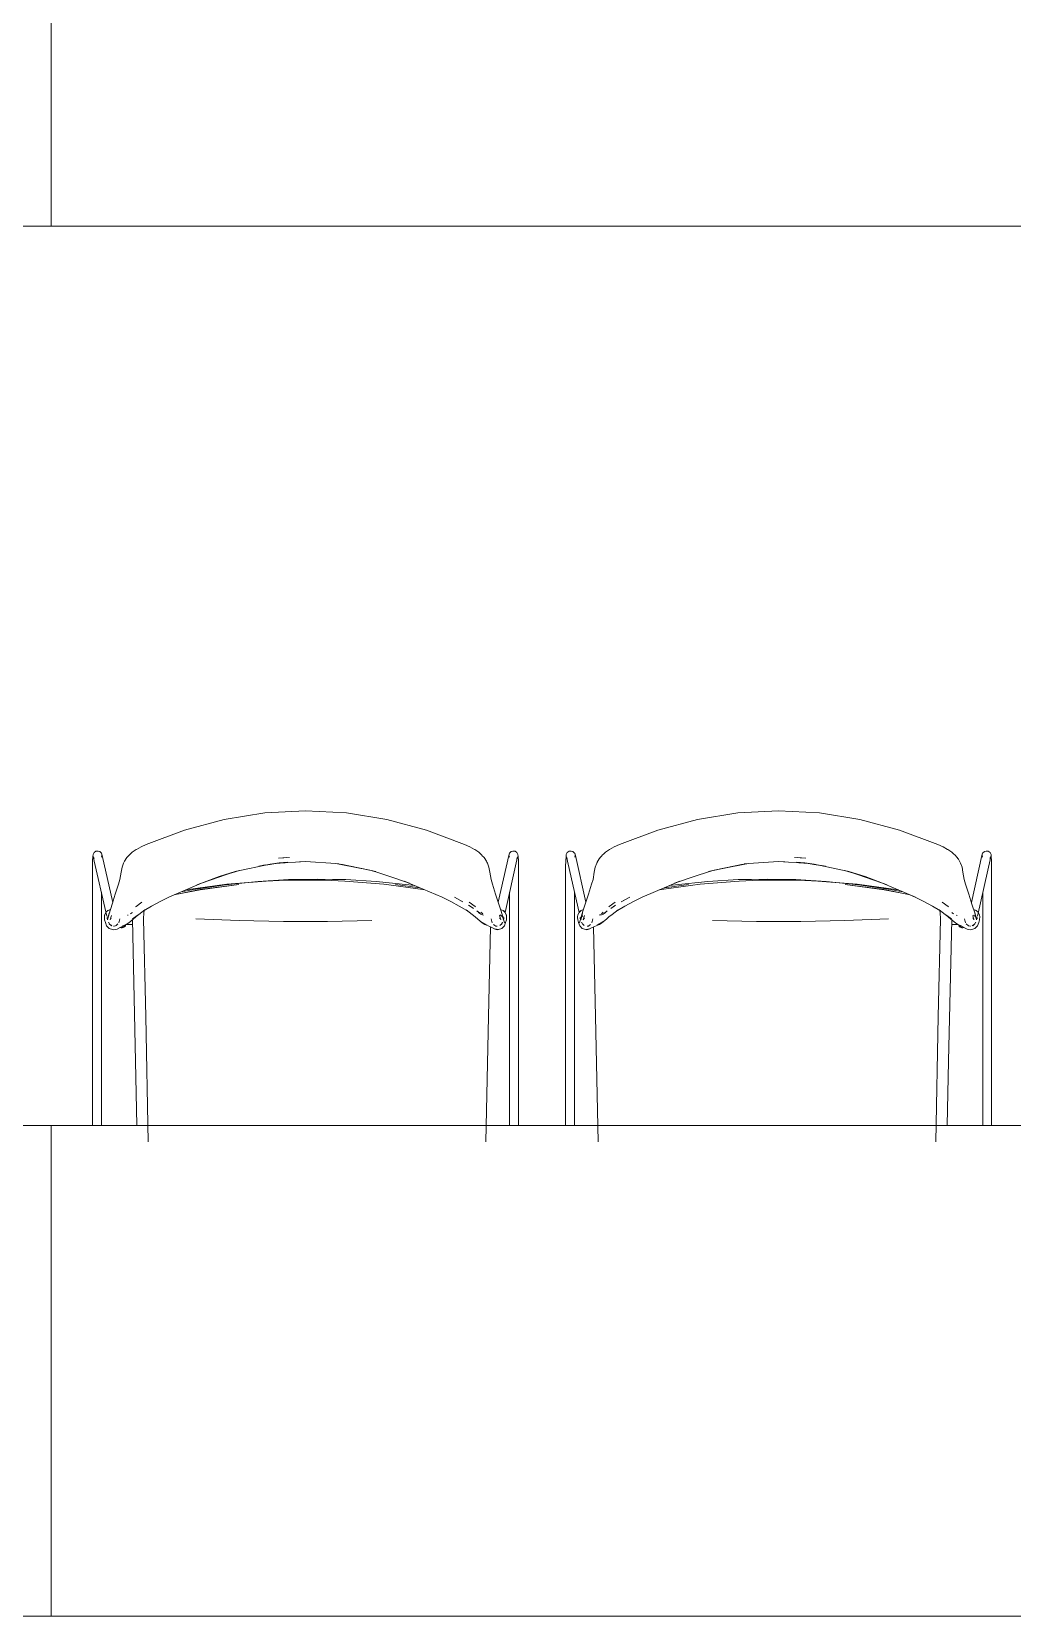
# Model space of a CAD drawing. Header units: millimetres. Extents: x 155920 to 295199, y -4084 to 97293.
# Drawn here: x 228289 to 229488, y 17950 to 19888 of the extents above; entities that cross this region are included whole.
import ezdxf

# ---------------------------------------------------------------- set-up
doc = ezdxf.new("R2010")
doc.units = ezdxf.units.MM
doc.header["$MEASUREMENT"] = 0
doc.layers.add('G-IMPT', color=8, linetype='CONTINUOUS', lineweight=9)
doc.layers.add('I-FURN', color=8, linetype='CONTINUOUS', lineweight=9)

msp = doc.modelspace()

# ---------------------------------------------------------------- linework, layer by layer
at = {"layer": 'G-IMPT'}
for p, q in [((228524.9, 18924.3), (228574.3, 18932.3)), ((228624.2, 18934.9), (228574.3, 18932.3)), ((228624.2, 18934.9), (228674.1, 18932.3)), ((228723.5, 18924.3), (228674.1, 18932.3)), ((229103.2, 18924.3), (229152.6, 18932.3)), ((229202.5, 18934.9), (229152.6, 18932.3)), ((229202.5, 18934.9), (229252.4, 18932.3)), ((229301.8, 18924.3), (229252.4, 18932.3)), ((228524.9, 18924.3), (228476.4, 18911.3)), ((228771.9, 18911.3), (228723.5, 18924.3)), ((229054.8, 18911.3), (229103.2, 18924.3)), ((229301.8, 18924.3), (229350.2, 18911.3)), ((228429.6, 18893.6), (228423.2, 18890.8)), ((228476.4, 18911.3), (228429.6, 18893.6)), ((228771.9, 18911.3), (228818.6, 18893.7)), ((228818.6, 18893.7), (228825.1, 18890.8)), ((229008, 18893.7), (229001.5, 18890.8)), ((229054.8, 18911.3), (229008, 18893.7)), ((229350.2, 18911.3), (229397.1, 18893.6)), ((229397.1, 18893.6), (229403.5, 18890.8)), ((228364, 18873.8), (228364.2, 18879)), ((228364.2, 18879), (228364.6, 18881.4)), ((228364.6, 18881.4), (228365.8, 18883.8)), ((228381.3, 18805.8), (228364.8, 18878.7)), ((228364.8, 18878.7), (228365.9, 18876.6)), ((228365.7, 18876.8), (228365.9, 18876.6)), ((228365.8, 18883.8), (228367.9, 18885.3)), ((228370.6, 18885.6), (228367.9, 18885.3)), ((228370.6, 18885.6), (228372.7, 18884.9)), ((228373, 18884.6), (228372.7, 18884.9)), ((228373, 18884.6), (228374.9, 18882.8)), ((228374.9, 18882.8), (228374.6, 18883.1)), ((228375.7, 18880.3), (228374.9, 18882.8)), ((228375, 18878), (228375.4, 18880.5)), ((228375.1, 18878.2), (228375.4, 18880.5)), ((228375.7, 18880.3), (228388.6, 18822.7)), ((228404.5, 18875.7), (228403, 18873.1)), ((228404.7, 18876.1), (228404.5, 18875.7)), ((228404.7, 18876.1), (228406.3, 18878)), ((228406.3, 18878), (228408.5, 18880.5)), ((228408.5, 18880.5), (228410.3, 18882.3)), ((228412.4, 18884.1), (228410.3, 18882.3)), ((228417.3, 18887.4), (228412.4, 18884.1)), ((228417.3, 18887.4), (228417.6, 18887.6)), ((228423.2, 18890.8), (228417.6, 18887.6)), ((228591.1, 18876.9), (228604.7, 18877.6)), ((228601.3, 18877.5), (228591.1, 18876.9)), ((228830.7, 18887.6), (228825.1, 18890.8)), ((228830.7, 18887.6), (228831, 18887.4)), ((228835.9, 18884.1), (228831, 18887.4)), ((228835.9, 18884.1), (228838, 18882.3)), ((228839.8, 18880.5), (228838, 18882.3)), ((228839.8, 18880.5), (228840.3, 18879.9)), ((228842.1, 18878), (228840.3, 18879.9)), ((228843.6, 18876.1), (228842.1, 18878)), ((228846, 18871.8), (228843.6, 18876.1)), ((228843.6, 18876.1), (228843.8, 18875.7)), ((228843.6, 18876.1), (228846.6, 18870.8)), ((228843.8, 18875.7), (228845.4, 18873.1)), ((228859.8, 18822.9), (228872.6, 18880.3)), ((228883.5, 18878.7), (228868.1, 18810.5)), ((228872.6, 18880.3), (228873.4, 18882.8)), ((228873.4, 18878), (228872.9, 18880.5)), ((228873.2, 18878.2), (228872.9, 18880.5)), ((228873.4, 18882.8), (228873.7, 18883.1)), ((228875.6, 18884.9), (228873.7, 18883.1)), ((228875.6, 18884.9), (228877.7, 18885.6)), ((228880.4, 18885.3), (228877.7, 18885.6)), ((228882.5, 18883.8), (228880.4, 18885.3)), ((228883.7, 18881.4), (228882.5, 18883.8)), ((228883.5, 18878.7), (228882.5, 18876.6)), ((228882.5, 18876.6), (228882.7, 18876.8)), ((228883.7, 18881.4), (228884.1, 18879)), ((228884.1, 18879), (228884.4, 18873.8)), ((228942.6, 18879), (228942.3, 18873.8)), ((228942.9, 18881.4), (228942.6, 18879)), ((228942.9, 18881.4), (228944.1, 18883.8)), ((228943.2, 18878.7), (228958.5, 18810.5)), ((228943.2, 18878.7), (228944.2, 18876.6)), ((228944.2, 18876.6), (228944, 18876.8)), ((228944.1, 18883.8), (228946.3, 18885.3)), ((228946.3, 18885.3), (228948.9, 18885.6)), ((228951.1, 18884.9), (228948.9, 18885.6)), ((228951.1, 18884.9), (228952.9, 18883.1)), ((228953.2, 18882.8), (228952.9, 18883.1)), ((228954, 18880.3), (228953.2, 18882.8)), ((228953.3, 18878), (228953.8, 18880.5)), ((228953.4, 18878.2), (228953.8, 18880.5)), ((228966.9, 18822.9), (228954, 18880.3)), ((228983.1, 18876.1), (228980.1, 18870.8)), ((228980.7, 18871.8), (228983.1, 18876.1)), ((228982.8, 18875.7), (228981.3, 18873.1)), ((228983.1, 18876.1), (228982.8, 18875.7)), ((228983.1, 18876.1), (228984.6, 18878)), ((228984.6, 18878), (228986.3, 18879.9)), ((228986.8, 18880.5), (228986.3, 18879.9)), ((228986.8, 18880.5), (228988.7, 18882.3)), ((228990.8, 18884.1), (228988.7, 18882.3)), ((228990.8, 18884.1), (228995.6, 18887.4)), ((228995.9, 18887.6), (228995.6, 18887.4)), ((228995.9, 18887.6), (229001.5, 18890.8)), ((229235.6, 18876.9), (229222, 18877.6)), ((229225.4, 18877.5), (229235.6, 18876.9)), ((229403.5, 18890.8), (229409.1, 18887.6)), ((229409.4, 18887.4), (229409.1, 18887.6)), ((229409.4, 18887.4), (229414.2, 18884.1)), ((229414.2, 18884.1), (229416.3, 18882.3)), ((229418.2, 18880.5), (229416.3, 18882.3)), ((229420.4, 18878), (229418.2, 18880.5)), ((229421.9, 18876.1), (229420.4, 18878)), ((229421.9, 18876.1), (229422.2, 18875.7)), ((229422.2, 18875.7), (229423.7, 18873.1)), ((229451, 18880.3), (229438.1, 18822.7)), ((229445.4, 18805.8), (229461.8, 18878.7)), ((229451, 18880.3), (229451.8, 18882.8)), ((229451.7, 18878), (229451.2, 18880.5)), ((229451.6, 18878.2), (229451.2, 18880.5)), ((229453.6, 18884.6), (229451.8, 18882.8)), ((229451.8, 18882.8), (229452.1, 18883.1)), ((229453.6, 18884.6), (229453.9, 18884.9)), ((229456.1, 18885.6), (229453.9, 18884.9)), ((229456.1, 18885.6), (229458.7, 18885.3)), ((229460.9, 18883.8), (229458.7, 18885.3)), ((229461.8, 18878.7), (229460.8, 18876.6)), ((229461, 18876.8), (229460.8, 18876.6)), ((229462.1, 18881.4), (229460.9, 18883.8)), ((229462.4, 18879), (229462.1, 18881.4)), ((229462.7, 18873.8), (229462.4, 18879)), ((228363.8, 18866.6), (228364, 18873.8)), ((228363.8, 18866.6), (228363.8, 18860.3)), ((228363.8, 18549.8), (228363.8, 18860.3)), ((228398.9, 18859.9), (228397.3, 18850.6)), ((228398.9, 18859.9), (228400, 18865.9)), ((228401.8, 18870.8), (228400, 18865.9)), ((228401.8, 18870.8), (228403, 18873.1)), ((228497.1, 18846.3), (228538.3, 18860.5)), ((228538.3, 18860.5), (228518.6, 18854.3)), ((228518.6, 18854.3), (228538.3, 18860.3)), ((228580.8, 18869.7), (228538.3, 18860.5)), ((228538.3, 18860.5), (228543.5, 18861.8)), ((228543.5, 18861.8), (228538.3, 18860.3)), ((228567, 18867.2), (228581.1, 18869.3)), ((228567, 18867.2), (228574.8, 18868.6)), ((228580.8, 18869.7), (228602.4, 18872.1)), ((228580.8, 18869.7), (228592.1, 18871)), ((228581.1, 18869.3), (228592.1, 18871)), ((228624.2, 18872.7), (228587.2, 18870.4)), ((228587.2, 18870.4), (228592.1, 18871)), ((228602.4, 18872.1), (228592.1, 18871)), ((228624.2, 18872.7), (228616.7, 18872.6)), ((228624.2, 18872.7), (228616.7, 18872.6)), ((228661.1, 18870.3), (228624.2, 18872.7)), ((228661.1, 18870.4), (228667.5, 18869.3)), ((228661.1, 18870.4), (228664.6, 18870)), ((228661.1, 18870.3), (228665.3, 18869.9)), ((228710, 18860.5), (228667.5, 18869.7)), ((228703, 18862.3), (228667.5, 18869.7)), ((228667.5, 18869.3), (228703, 18862.3)), ((228710, 18860.5), (228703, 18862.3)), ((228703, 18862.3), (228710, 18860.1)), ((228726.2, 18854.9), (228710, 18860.1)), ((228726.2, 18854.9), (228751.2, 18846.3)), ((228845.4, 18873.1), (228846.6, 18870.8)), ((228846, 18871.8), (228846.6, 18870.8)), ((228848.3, 18865.9), (228846.6, 18870.8)), ((228849.5, 18859.8), (228848.3, 18865.9)), ((228851.1, 18850.6), (228849.5, 18859.8)), ((228884.4, 18873.8), (228884.5, 18866.6)), ((228884.6, 18860.3), (228884.5, 18866.6)), ((228884.6, 18549.8), (228884.6, 18860.3)), ((228942.3, 18873.8), (228942.1, 18866.6)), ((228942.1, 18860.3), (228942.1, 18866.6)), ((228942.1, 18549.8), (228942.1, 18860.3)), ((228975.6, 18850.6), (228977.2, 18859.8)), ((228977.2, 18859.8), (228978.3, 18865.9)), ((228978.3, 18865.9), (228980.1, 18870.8)), ((228981.3, 18873.1), (228980.1, 18870.8)), ((228980.7, 18871.8), (228980.1, 18870.8)), ((229100.5, 18854.9), (229075.4, 18846.3)), ((229100.5, 18854.9), (229116.7, 18860.1)), ((229116.6, 18860.5), (229159.1, 18869.7)), ((229116.6, 18860.5), (229123.7, 18862.3)), ((229123.7, 18862.3), (229116.7, 18860.1)), ((229123.7, 18862.3), (229159.1, 18869.7)), ((229159.2, 18869.3), (229123.7, 18862.3)), ((229165.5, 18870.4), (229159.2, 18869.3)), ((229165.5, 18870.3), (229160.2, 18869.8)), ((229165.5, 18870.4), (229162.1, 18870)), ((229165.5, 18870.3), (229202.5, 18872.7)), ((229202.5, 18872.7), (229239.5, 18870.4)), ((229202.5, 18872.7), (229209.9, 18872.6)), ((229202.5, 18872.7), (229209.9, 18872.6)), ((229245.9, 18869.7), (229224.3, 18872.1)), ((229224.3, 18872.1), (229234.5, 18871)), ((229239.5, 18870.4), (229234.5, 18871)), ((229245.9, 18869.7), (229234.5, 18871)), ((229245.6, 18869.3), (229234.5, 18871)), ((229259.7, 18867.2), (229245.6, 18869.3)), ((229245.9, 18869.7), (229288.4, 18860.5)), ((229259.7, 18867.2), (229252.5, 18868.5)), ((229288.4, 18860.5), (229283.2, 18861.8)), ((229283.2, 18861.8), (229288.4, 18860.3)), ((229329.6, 18846.3), (229288.4, 18860.5)), ((229288.4, 18860.5), (229308.1, 18854.3)), ((229308.1, 18854.3), (229288.4, 18860.3)), ((229424.9, 18870.8), (229423.7, 18873.1)), ((229424.9, 18870.8), (229426.7, 18865.9)), ((229427.8, 18859.9), (229426.7, 18865.9)), ((229427.8, 18859.9), (229429.4, 18850.6)), ((229462.9, 18866.6), (229462.7, 18873.8)), ((229462.9, 18866.6), (229462.9, 18860.3)), ((229462.9, 18549.8), (229462.9, 18860.3)), ((228391.7, 18833), (228395.6, 18845)), ((228397.3, 18850.6), (228395.6, 18845)), ((228497.1, 18846.3), (228457.1, 18829.1)), ((228495.5, 18838.4), (228465.2, 18832.6)), ((228465.2, 18832.6), (228495.3, 18838.3)), ((228487.3, 18838.5), (228472.1, 18835.6)), ((228480.9, 18838.6), (228477.7, 18838)), ((228528.2, 18845), (228480.9, 18838.6)), ((228487.3, 18838.5), (228526.4, 18844.4)), ((228491.3, 18844.1), (228497.1, 18846.3)), ((228491.3, 18844.1), (228497.1, 18846.3)), ((228542.6, 18844.8), (228495.3, 18838.3)), ((228495.5, 18838.4), (228542.6, 18844.8)), ((228497.1, 18846.3), (228518.6, 18854.3)), ((228497.1, 18846.3), (228518.6, 18854.3)), ((228526.4, 18844.4), (228566.2, 18848.5)), ((228576, 18848.8), (228528.2, 18845)), ((228566.2, 18848.5), (228603.3, 18850.6)), ((228576, 18848.8), (228600.1, 18849.8)), ((228600.1, 18849.8), (228624.2, 18850.1)), ((228603.3, 18850.6), (228619.5, 18851)), ((228619.5, 18851), (228638.4, 18851.4)), ((228624.2, 18850.1), (228648.2, 18849.8)), ((228657.2, 18851), (228638.4, 18851.4)), ((228672.3, 18848.8), (228648.2, 18849.8)), ((228657.2, 18851), (228673.5, 18850.6)), ((228720.1, 18845), (228672.3, 18848.8)), ((228710.6, 18848.5), (228673.5, 18850.6)), ((228710.6, 18848.5), (228750.3, 18844.4)), ((228720.1, 18845), (228767.4, 18838.6)), ((228763.8, 18840.8), (228734.2, 18844.8)), ((228763.8, 18840.8), (228734.2, 18844.8)), ((228751.2, 18846.3), (228744.8, 18848.9)), ((228791.2, 18829), (228744.8, 18848.9)), ((228758, 18843.3), (228750.3, 18844.4)), ((228767.4, 18838.6), (228770, 18838.1)), ((228851.1, 18850.6), (228852.8, 18845)), ((228852.8, 18845), (228856.6, 18833)), ((228873.7, 18835.2), (228873.7, 18549.8)), ((228953, 18835.2), (228953, 18549.8)), ((228973.9, 18845), (228970.1, 18833)), ((228975.6, 18850.6), (228973.9, 18845)), ((229035.5, 18829), (229081.9, 18848.9)), ((229059.3, 18838.6), (229056.6, 18838.1)), ((229106.6, 18845), (229059.3, 18838.6)), ((229062.8, 18840.8), (229092.5, 18844.8)), ((229062.9, 18840.8), (229092.5, 18844.8)), ((229068.7, 18843.3), (229076.3, 18844.4)), ((229075.4, 18846.3), (229081.9, 18848.9)), ((229116.1, 18848.5), (229076.3, 18844.4)), ((229106.6, 18845), (229154.4, 18848.8)), ((229116.1, 18848.5), (229153.1, 18850.6)), ((229169.4, 18851), (229153.1, 18850.6)), ((229154.4, 18848.8), (229178.4, 18849.8)), ((229169.4, 18851), (229188.3, 18851.4)), ((229202.5, 18850.1), (229178.4, 18849.8)), ((229207.1, 18851), (229188.3, 18851.4)), ((229226.6, 18849.8), (229202.5, 18850.1)), ((229223.4, 18850.6), (229207.1, 18851)), ((229260.5, 18848.5), (229223.4, 18850.6)), ((229250.6, 18848.8), (229226.6, 18849.8)), ((229250.6, 18848.8), (229298.4, 18845)), ((229300.2, 18844.4), (229260.5, 18848.5)), ((229331.2, 18838.4), (229284, 18844.8)), ((229284, 18844.8), (229331.3, 18838.3)), ((229298.4, 18845), (229345.7, 18838.6)), ((229339.4, 18838.5), (229300.2, 18844.4)), ((229329.6, 18846.3), (229308.1, 18854.3)), ((229329.6, 18846.3), (229308.1, 18854.3)), ((229335.3, 18844.1), (229329.6, 18846.3)), ((229335.3, 18844.1), (229329.6, 18846.3)), ((229329.6, 18846.3), (229369.6, 18829.1)), ((229331.2, 18838.4), (229361.4, 18832.6)), ((229361.5, 18832.6), (229331.3, 18838.3)), ((229339.4, 18838.5), (229354.5, 18835.6)), ((229345.7, 18838.6), (229348.9, 18838)), ((229429.4, 18850.6), (229431.1, 18845)), ((229434.9, 18833), (229431.1, 18845)), ((228374.6, 18549.8), (228374.6, 18835.2)), ((228384, 18808.8), (228387.8, 18820.6)), ((228387.8, 18820.6), (228391.7, 18833)), ((228416.5, 18817.4), (228417, 18817.7)), ((228417, 18817.7), (228424.3, 18823)), ((228436.1, 18818.3), (228427.1, 18812.9)), ((228446.5, 18823.8), (228436.1, 18818.3)), ((228446.5, 18823.8), (228457.1, 18829)), ((228466.5, 18833.2), (228457.1, 18829.1)), ((228466.5, 18833.2), (228457.1, 18829)), ((228791.2, 18829), (228801.8, 18823.8)), ((228801.8, 18823.8), (228812.2, 18818.3)), ((228816.6, 18823.5), (228806.2, 18829)), ((228806.2, 18829), (228815.6, 18824)), ((228821.2, 18812.9), (228812.2, 18818.3)), ((228816.6, 18823.5), (228815.6, 18824)), ((228829.4, 18815.5), (228823.4, 18819.5)), ((228823.4, 18819.5), (228825.4, 18818.2)), ((228824.1, 18823), (228831.4, 18817.7)), ((228829.4, 18815.5), (228825.4, 18818.2)), ((228831.9, 18817.4), (228831.4, 18817.7)), ((228856.6, 18833), (228863.4, 18811.9)), ((228970.1, 18833), (228963.3, 18811.9)), ((228994.8, 18817.4), (228995.3, 18817.7)), ((229002.6, 18823), (228995.3, 18817.7)), ((228997.3, 18815.5), (229003.2, 18819.5)), ((228997.3, 18815.5), (229001.3, 18818.2)), ((229003.2, 18819.5), (229001.3, 18818.2)), ((229005.5, 18812.9), (229014.4, 18818.3)), ((229010.1, 18823.5), (229020.5, 18829)), ((229010.1, 18823.5), (229011, 18824)), ((229020.5, 18829), (229011, 18824)), ((229024.9, 18823.8), (229014.4, 18818.3)), ((229035.5, 18829), (229024.9, 18823.8)), ((229360.2, 18833.2), (229369.6, 18829.1)), ((229360.2, 18833.2), (229369.5, 18829)), ((229380.1, 18823.8), (229369.5, 18829)), ((229380.1, 18823.8), (229390.6, 18818.3)), ((229390.6, 18818.3), (229399.5, 18812.9)), ((229409.7, 18817.7), (229402.4, 18823)), ((229410.2, 18817.4), (229409.7, 18817.7)), ((229438.8, 18820.6), (229434.9, 18833)), ((229442.7, 18808.8), (229438.8, 18820.6)), ((229452, 18549.8), (229452, 18835.2)), ((228378.6, 18807.3), (228378.4, 18805.6)), ((228378.6, 18801.6), (228378.4, 18805.6)), ((228378.6, 18807.3), (228378.7, 18807.6)), ((228378.6, 18801.6), (228379.6, 18798.4)), ((228378.7, 18807.6), (228380.1, 18810.5)), ((228381, 18794.1), (228379.6, 18798.4)), ((228380.3, 18810.8), (228380.1, 18810.5)), ((228380.3, 18810.8), (228382.2, 18812.6)), ((228383.1, 18805.9), (228381.6, 18802.7)), ((228382.9, 18804.8), (228381.6, 18802.7)), ((228382, 18802.4), (228381.6, 18804.3)), ((228384.7, 18813.8), (228382.2, 18812.6)), ((228384.8, 18813.8), (228382.2, 18812.6)), ((228382.4, 18812.7), (228382.2, 18812.6)), ((228382.2, 18801.3), (228384.2, 18809.5)), ((228384, 18808.8), (228382.2, 18801.3)), ((228382.4, 18812.7), (228384.8, 18813.8)), ((228382.4, 18803.6), (228384.2, 18809.5)), ((228383.1, 18805.9), (228382.4, 18803.6)), ((228383.2, 18798.8), (228384, 18797.1)), ((228383.6, 18798.3), (228384, 18797.1)), ((228387, 18794.3), (228384.3, 18796.5)), ((228384.7, 18813.8), (228384.8, 18813.8)), ((228385.4, 18801.4), (228387, 18806.9)), ((228385.4, 18801.4), (228386.4, 18803.5)), ((228386.7, 18803.7), (228385.6, 18802.7)), ((228385.6, 18802.7), (228386.4, 18803.5)), ((228386.7, 18803.7), (228386, 18803.1)), ((228394.9, 18796.7), (228394.4, 18796.1)), ((228395.8, 18798), (228397.1, 18802.8)), ((228405.1, 18795.8), (228408.2, 18797.8)), ((228407.2, 18807.2), (228406.6, 18807)), ((228408.2, 18797.8), (228413.6, 18802.1)), ((228410.4, 18808.9), (228412, 18810)), ((228412.6, 18810.4), (228412, 18810)), ((228412.6, 18801.7), (228416.4, 18628.8)), ((228412.8, 18802.9), (228421, 18808.5)), ((228412.8, 18802.9), (228420.5, 18808)), ((228416.8, 18805), (228413.6, 18802.1)), ((228416.8, 18805), (228421, 18808.5)), ((228420.5, 18808), (228427.9, 18813.5)), ((228426.7, 18810.6), (228426.3, 18802.3)), ((228426.3, 18802.3), (228428.9, 18683.4)), ((228427.4, 18813.5), (228426.7, 18810.6)), ((228427.9, 18813.5), (228427.1, 18812.9)), ((228490, 18802.7), (228543.2, 18800.6)), ((228597.1, 18799.6), (228543.2, 18800.6)), ((228597.1, 18799.6), (228651.2, 18799.6)), ((228705.1, 18800.6), (228651.2, 18799.6)), ((228827.8, 18808), (228820.4, 18813.5)), ((228821.2, 18812.9), (228820.4, 18813.5)), ((228827.8, 18808), (228831.5, 18805)), ((228834.7, 18802.1), (228831.5, 18805)), ((228834.2, 18811.9), (228833.6, 18812.3)), ((228836.7, 18810.2), (228833.6, 18812.3)), ((228834.2, 18811.9), (228836.7, 18810.2)), ((228840.2, 18797.8), (228834.7, 18802.1)), ((228838.5, 18808.6), (228835.8, 18810.4)), ((228836.3, 18810), (228835.8, 18810.4)), ((228838.5, 18808.6), (228836.3, 18810)), ((228841.4, 18797.6), (228837.8, 18799.9)), ((228837.8, 18799.9), (228843.2, 18796.7)), ((228838.5, 18808.6), (228837.9, 18808.9)), ((228841.7, 18807), (228837.9, 18808.9)), ((228840.8, 18808.7), (228838.4, 18810.9)), ((228838.5, 18808.6), (228841.7, 18807)), ((228843.3, 18795.8), (228840.2, 18797.8)), ((228841.4, 18797.6), (228846.1, 18795.1)), ((228843.5, 18796.6), (228846.1, 18795.1)), ((228852.5, 18798), (228851.2, 18802.8)), ((228862.7, 18802.7), (228861.2, 18804.1)), ((228861.2, 18804.1), (228862.3, 18803.2)), ((228862.9, 18801.4), (228861.4, 18806.9)), ((228861.7, 18807.4), (228863.6, 18806.5)), ((228862.7, 18802.7), (228861.7, 18803.8)), ((228862.9, 18801.4), (228861.7, 18803.8)), ((228861.8, 18794.6), (228864.1, 18796.6)), ((228865.9, 18803.6), (228863.4, 18811.9)), ((228863.7, 18813.8), (228863.6, 18813.8)), ((228865.4, 18804.8), (228863.6, 18806.5)), ((228863.7, 18813.8), (228865.9, 18812.7)), ((228866.1, 18801.3), (228864, 18809.4)), ((228864, 18809.4), (228864.4, 18808.2)), ((228864.3, 18797.1), (228865.1, 18798.7)), ((228864.8, 18798.4), (228864.3, 18797.1)), ((228866.1, 18801.3), (228864.4, 18808.2)), ((228866.7, 18802.7), (228865.2, 18805.9)), ((228867.6, 18798), (228865.2, 18805.9)), ((228866.7, 18802.7), (228865.4, 18804.8)), ((228865.9, 18812.7), (228866.1, 18812.6)), ((228867.6, 18798), (228865.9, 18803.6)), ((228868.2, 18810.5), (228866.1, 18812.6)), ((228866.7, 18804.3), (228866.3, 18802.4)), ((228866.4, 18812.3), (228868, 18810.8)), ((228866.4, 18812.3), (228868.2, 18810.5)), ((228868.7, 18798.4), (228867.4, 18794.1)), ((228869.7, 18807.3), (228868, 18810.8)), ((228868, 18810.8), (228869.6, 18807.6)), ((228868, 18810.8), (228868.2, 18810.5)), ((228869.7, 18807.3), (228868.2, 18810.5)), ((228868.7, 18798.4), (228869.7, 18801.6)), ((228869.7, 18807.3), (228869.6, 18807.6)), ((228869.7, 18807.3), (228870, 18805.6)), ((228869.7, 18801.6), (228869.9, 18804.4)), ((228869.9, 18804.4), (228870, 18805.6)), ((228957, 18807.3), (228956.7, 18805.6)), ((228956.8, 18804.4), (228956.7, 18805.6)), ((228956.9, 18801.6), (228956.8, 18804.4)), ((228957.9, 18798.4), (228956.9, 18801.6)), ((228957, 18807.3), (228958.7, 18810.8)), ((228957, 18807.3), (228958.5, 18810.5)), ((228957, 18807.3), (228957.1, 18807.6)), ((228958.7, 18810.8), (228957.1, 18807.6)), ((228957.9, 18798.4), (228959.3, 18794.1)), ((228958.5, 18810.5), (228960.6, 18812.6)), ((228960.3, 18812.3), (228958.5, 18810.5)), ((228958.7, 18810.8), (228958.5, 18810.5)), ((228960.3, 18812.3), (228958.7, 18810.8)), ((228959.1, 18798), (228961.5, 18805.9)), ((228959.1, 18798), (228960.7, 18803.6)), ((228959.9, 18804.3), (228960.4, 18802.4)), ((228960, 18802.7), (228961.5, 18805.9)), ((228960, 18802.7), (228961.3, 18804.8)), ((228960.8, 18812.7), (228960.6, 18812.6)), ((228960.6, 18801.3), (228962.6, 18809.4)), ((228960.6, 18801.3), (228962.3, 18808.2)), ((228960.7, 18803.6), (228963.3, 18811.9)), ((228963, 18813.8), (228960.8, 18812.7)), ((228961.3, 18804.8), (228963.1, 18806.5)), ((228962.3, 18797.1), (228961.6, 18798.7)), ((228961.9, 18798.4), (228962.3, 18797.1)), ((228962.6, 18809.4), (228962.3, 18808.2)), ((228964.9, 18794.6), (228962.6, 18796.6)), ((228963, 18813.8), (228963.1, 18813.8)), ((228963.7, 18801.4), (228965.3, 18806.9)), ((228963.7, 18801.4), (228965, 18803.8)), ((228964, 18802.7), (228965.4, 18804.1)), ((228964, 18802.7), (228965, 18803.8)), ((228965.4, 18804.1), (228964.4, 18803.2)), ((228974.1, 18798), (228975.5, 18802.8)), ((228985.2, 18797.6), (228980.6, 18795.1)), ((228983.2, 18796.6), (228980.6, 18795.1)), ((228984.6, 18807.9), (228983.4, 18807.1)), ((228983.4, 18795.8), (228986.5, 18797.8)), ((228988.9, 18799.9), (228983.5, 18796.7)), ((228985, 18807), (228988.7, 18808.9)), ((228988.2, 18808.6), (228985, 18807)), ((228985.2, 18797.6), (228988.9, 18799.9)), ((228985.8, 18808.7), (228988.2, 18810.9)), ((228986.5, 18797.8), (228991.9, 18802.1)), ((228988.2, 18808.6), (228990.9, 18810.4)), ((228988.2, 18808.6), (228990.3, 18810)), ((228988.2, 18808.6), (228988.7, 18808.9)), ((228990, 18810.2), (228993.1, 18812.3)), ((228992.5, 18811.9), (228990, 18810.2)), ((228990.3, 18810), (228990.9, 18810.4)), ((228991.9, 18802.1), (228995.1, 18805)), ((228992.5, 18811.9), (228993.1, 18812.3)), ((228998.9, 18808), (228995.1, 18805)), ((228998.9, 18808), (229006.2, 18813.5)), ((229005.5, 18812.9), (229006.2, 18813.5)), ((229121.6, 18800.6), (229175.5, 18799.6)), ((229229.5, 18799.6), (229175.5, 18799.6)), ((229229.5, 18799.6), (229283.4, 18800.6)), ((229336.7, 18802.7), (229283.4, 18800.6)), ((229400.4, 18802.3), (229397.7, 18683.4)), ((229406.1, 18808), (229398.8, 18813.5)), ((229398.8, 18813.5), (229399.5, 18812.9)), ((229399.3, 18813.5), (229400, 18810.6)), ((229400, 18810.6), (229400.4, 18802.3)), ((229413.9, 18802.9), (229405.6, 18808.5)), ((229409.9, 18805), (229405.6, 18808.5)), ((229413.9, 18802.9), (229406.1, 18808)), ((229409.9, 18805), (229413.1, 18802.1)), ((229414.1, 18801.7), (229410.2, 18628.8)), ((229418.5, 18797.8), (229413.1, 18802.1)), ((229414.1, 18810.4), (229414.7, 18810)), ((229416.3, 18808.9), (229414.7, 18810)), ((229421.6, 18795.8), (229418.5, 18797.8)), ((229419.5, 18807.2), (229420.9, 18806.7)), ((229430.8, 18798), (229429.5, 18802.8)), ((229431.8, 18796.7), (229432.2, 18796.1)), ((229441.3, 18801.4), (229439.7, 18806.9)), ((229439.7, 18794.3), (229442.3, 18796.5)), ((229440, 18803.7), (229441, 18802.7)), ((229440, 18803.7), (229440.7, 18803.1)), ((229441.3, 18801.4), (229440.3, 18803.5)), ((229441, 18802.7), (229440.3, 18803.5)), ((229440.5, 18807.2), (229441.9, 18806.5)), ((229442, 18813.8), (229441.9, 18813.8)), ((229444.2, 18812.7), (229441.9, 18813.8)), ((229441.9, 18813.8), (229444.4, 18812.6)), ((229442, 18813.8), (229444.4, 18812.6)), ((229443.7, 18804.8), (229442.2, 18806.2)), ((229444.3, 18803.6), (229442.4, 18809.5)), ((229444.4, 18801.3), (229442.4, 18809.5)), ((229443.4, 18798.8), (229442.6, 18797.1)), ((229443.1, 18798.3), (229442.6, 18797.1)), ((229442.7, 18808.8), (229444.4, 18801.3)), ((229443.5, 18805.9), (229444.3, 18803.6)), ((229443.5, 18805.9), (229445, 18802.7)), ((229443.7, 18804.8), (229445, 18802.7)), ((229444.2, 18812.7), (229444.4, 18812.6)), ((229446.3, 18810.8), (229444.4, 18812.6)), ((229444.6, 18802.4), (229445.1, 18804.3)), ((229445.7, 18794.1), (229447.1, 18798.4)), ((229446.3, 18810.8), (229446.5, 18810.5)), ((229447.9, 18807.6), (229446.5, 18810.5)), ((229448.1, 18801.6), (229447.1, 18798.4)), ((229448, 18807.3), (229447.9, 18807.6)), ((229448, 18807.3), (229448.3, 18805.6)), ((229448.1, 18801.6), (229448.3, 18805.6)), ((228381, 18794.1), (228384.2, 18791)), ((228384.2, 18791), (228385.5, 18790.5)), ((228385.5, 18790.5), (228389.7, 18789.4)), ((228385.9, 18795.3), (228387.5, 18794.1)), ((228385.9, 18795.3), (228386.5, 18794.9)), ((228387.5, 18794.1), (228386.5, 18794.9)), ((228389.5, 18793.6), (228390.1, 18793.7)), ((228393.8, 18790.2), (228389.7, 18789.4)), ((228392, 18794.1), (228390.1, 18793.7)), ((228392.6, 18794.4), (228392, 18794.1)), ((228392.6, 18794.4), (228394.4, 18796.1)), ((228393.8, 18790.2), (228402.2, 18794.6)), ((228405.1, 18795.8), (228400.2, 18793.6)), ((228400.2, 18793.6), (228402.2, 18794.6)), ((228412.8, 18795.3), (228404.7, 18795.6)), ((228405.4, 18796.1), (228411.7, 18795.7)), ((228405.4, 18796), (228412.8, 18795.7)), ((228843.3, 18795.8), (228849.3, 18793.3)), ((228850.3, 18792.8), (228847.8, 18683.4)), ((228855.3, 18790.3), (228849.3, 18793.3)), ((228855.7, 18794.4), (228854.1, 18795.9)), ((228858.6, 18789.4), (228854.9, 18790.6)), ((228860, 18789.8), (228854.9, 18790.6)), ((228860, 18789.8), (228855.3, 18790.3)), ((228855.7, 18794.4), (228856.7, 18793.9)), ((228858.3, 18793.8), (228856.7, 18793.9)), ((228858.6, 18789.4), (228862.8, 18790.5)), ((228862.8, 18790.5), (228864.1, 18791)), ((228864.1, 18791), (228867.4, 18794.1)), ((228962.5, 18791), (228959.3, 18794.1)), ((228963.9, 18790.5), (228962.5, 18791)), ((228968.1, 18789.4), (228963.9, 18790.5)), ((228966.7, 18789.8), (228971.7, 18790.6)), ((228966.7, 18789.8), (228971.3, 18790.3)), ((228968.1, 18789.4), (228971.7, 18790.6)), ((228968.4, 18793.8), (228970, 18793.9)), ((228970.9, 18794.4), (228970, 18793.9)), ((228970.9, 18794.4), (228972.6, 18795.9)), ((228971.3, 18790.3), (228977.3, 18793.3)), ((228976.4, 18792.8), (228978.8, 18683.4)), ((228983.4, 18795.8), (228977.3, 18793.3)), ((229421.2, 18796), (229413.9, 18795.7)), ((229413.9, 18795.3), (229422, 18795.6)), ((229421.2, 18796.1), (229415, 18795.7)), ((229421.6, 18795.8), (229426.4, 18793.6)), ((229432.9, 18790.2), (229424.4, 18794.6)), ((229426.4, 18793.6), (229424.4, 18794.6)), ((229434.1, 18794.4), (229432.2, 18796.1)), ((229432.9, 18790.2), (229436.9, 18789.4)), ((229434.1, 18794.4), (229434.6, 18794.1)), ((229434.6, 18794.1), (229436.6, 18793.7)), ((229437.2, 18793.6), (229436.6, 18793.7)), ((229441.1, 18790.5), (229436.9, 18789.4)), ((229440.7, 18795.3), (229439.1, 18794.1)), ((229439.1, 18794.1), (229440.2, 18794.9)), ((229440.7, 18795.3), (229440.2, 18794.9)), ((229442.5, 18791), (229441.1, 18790.5)), ((229445.7, 18794.1), (229442.5, 18791)), ((228432, 18530), (228428.9, 18683.4)), ((228847.8, 18683.4), (228844.7, 18530)), ((228978.8, 18683.4), (228981.9, 18530)), ((229394.6, 18530), (229397.7, 18683.4)), ((228418.1, 18549.8), (228416.4, 18628.8)), ((229408.6, 18549.8), (229410.2, 18628.8))]:
    msp.add_line(p, q, dxfattribs=at)
at = {"layer": 'I-FURN'}
for p, q in [((228313.2, 20249.8), (228313.2, 19649.8)), ((228313.4, 19649.8), (228313.4, 20249.8)), ((227113.3, 19649.8), (228313.4, 19649.8)), ((228313.2, 19649.8), (229513.3, 19649.8)), ((228397.3, 18792.3), (228398.9, 18791.8)), ((228404, 18794.3), (228398.9, 18791.8)), ((228398.9, 18791.8), (228403.2, 18793.4)), ((228398.9, 18791.8), (228402.2, 18792.7)), ((228398.9, 18791.8), (228401.2, 18792.1)), ((228398.9, 18791.8), (228400.1, 18791.8)), ((228400.1, 18791.8), (228401.2, 18792.1)), ((228404, 18794.3), (228400.2, 18793.6)), ((228401.2, 18792.1), (228402.2, 18792.7)), ((228404, 18794.3), (228401.4, 18794.1)), ((228404, 18794.3), (228401.9, 18794.4)), ((228403.2, 18793.4), (228402.2, 18792.7)), ((228404, 18794.3), (228402.3, 18794.5)), ((228404, 18794.3), (228402.5, 18794.6)), ((228404, 18794.3), (228403.2, 18793.4)), ((228404, 18794.3), (228404.2, 18795.6)), ((229422.7, 18794.3), (229422.5, 18795.6)), ((229422.7, 18794.3), (229424.1, 18794.6)), ((229422.7, 18794.3), (229424.4, 18794.5)), ((229422.7, 18794.3), (229424.7, 18794.4)), ((229422.7, 18794.3), (229423.5, 18793.4)), ((229422.7, 18794.3), (229426.5, 18793.6)), ((229422.7, 18794.3), (229427.8, 18791.8)), ((229422.7, 18794.3), (229425.3, 18794.1)), ((229423.5, 18793.4), (229424.4, 18792.7)), ((229427.8, 18791.8), (229423.5, 18793.4)), ((229425.5, 18792.1), (229424.4, 18792.7)), ((229427.8, 18791.8), (229424.4, 18792.7)), ((229426.6, 18791.8), (229425.5, 18792.1)), ((229427.8, 18791.8), (229425.5, 18792.1)), ((229427.8, 18791.8), (229426.6, 18791.8)), ((229429.3, 18792.3), (229427.8, 18791.8)), ((228313.4, 18549.8), (227113.3, 18549.8)), ((229513.3, 18549.8), (228313.2, 18549.8)), ((228313.2, 18549.8), (228313.2, 17949.8)), ((228313.4, 17949.8), (228313.4, 18549.8)), ((227113.3, 17949.8), (228313.4, 17949.8)), ((228313.2, 17949.8), (229513.3, 17949.8))]:
    msp.add_line(p, q, dxfattribs=at)

doc.saveas('drawing.dxf')
